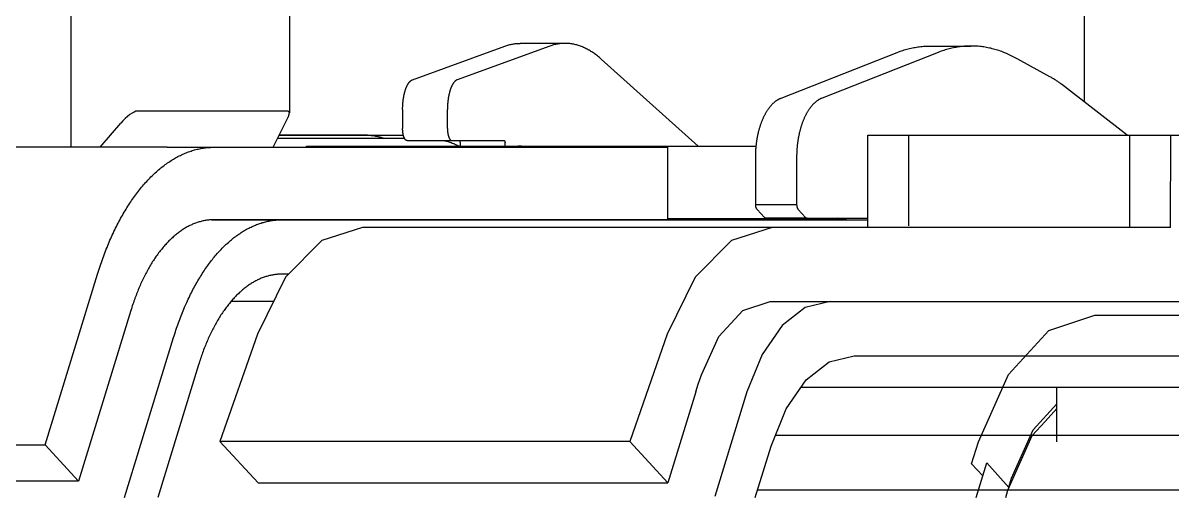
# Model space of a CAD drawing. Header units: millimetres. Extents: x 1084702 to 1166801, y 36632 to 124519.
# Drawn here: x 1098622.6 to 1098812.8, y 57850.1 to 57928.6 of the extents above; entities that cross this region are included whole.
import ezdxf

# ---------------------------------------------------------------- set-up
doc = ezdxf.new("R2010")
doc.units = ezdxf.units.MM
doc.header["$LTSCALE"] = 250
doc.linetypes.add('CENTER', pattern=[3, 2.5, -0.25, 0, -0.25])
doc.layers.get('0').update_dxf_attribs({"color": 255})

# ---------------------------------------------------------------- blocks, each defined once
blk = doc.blocks.new('PK65002M m platform_top')
at = {"linetype": 'Continuous'}
for p, q in [((-10634.74, 3521.68), (-10635.12, 3520.46)), ((-10629.85, 3521.68), (-10631.63, 3515.94)), ((-10593.3, 3521.68), (-10595.9, 3513.18)), ((-10591.91, 3504.18), (-10586.62, 3521.48)), ((-10501.14, 3499.68), (-10494.4, 3521.68)), ((-10488.9, 3521.68), (-10497.01, 3495.18)), ((-10677.52, 3520.46), (-10593.67, 3520.46)), ((-10635.12, 3520.46), (-10639.14, 3511.42)), ((-10635.27, 3519.96), (-10635.73, 3518.46)), ((-10635.2, 3520.27), (-10635.29, 3519.98)), ((-10635.29, 3519.98), (-10631.63, 3515.94)), ((-10583.43, 3504.18), (-10578.82, 3519.24)), ((-10572.52, 3512.38), (-10578.82, 3519.24)), ((-10510.98, 3519.24), (-10578.82, 3519.24)), ((-10504.67, 3512.38), (-10510.98, 3519.24)), ((-10489.93, 3490.67), (-10481.28, 3518.95)), ((-10475.77, 3512.95), (-10481.28, 3518.95)), ((-10481.28, 3518.95), (-10413.44, 3518.95)), ((-10635.73, 3518.46), (-10639.28, 3510.48)), ((-10630.96, 3518.1), (-10629.11, 3516.08)), ((-10629.11, 3516.08), (-10630.22, 3512.46)), ((-10681.54, 3511.42), (-10596.61, 3511.42)), ((-10643.23, 3512.46), (-10643.23, 3503.46)), ((-10639.14, 3511.42), (-10641.3, 3509.06)), ((-10630.22, 3512.46), (-10635.19, 3501.29)), ((-10578.71, 3494.64), (-10572.52, 3512.38)), ((-10572.52, 3512.38), (-10504.67, 3512.38)), ((-10510.87, 3494.64), (-10504.67, 3512.38)), ((-10475.77, 3512.95), (-10484.43, 3484.67)), ((-10407.93, 3512.95), (-10475.77, 3512.95)), ((-10639.28, 3510.48), (-10643.23, 3506.17)), ((-10641.3, 3509.06), (-10643.23, 3506.95)), ((-10600.87, 3503.42), (-10692.62, 3503.42)), ((-10649.13, 3503.46), (-10643.23, 3503.46)), ((-10635.19, 3501.29), (-10641.88, 3494)), ((-10609.67, 3498.18), (-10665.38, 3498.18)), ((-10515.51, 3485.19), (-10510.87, 3494.64)), ((-10641.88, 3494), (-10649.49, 3491.46)), ((-10601.56, 3490.2), (-10597.73, 3493.2)), ((-10649.49, 3491.46), (-10689.09, 3491.46)), ((-10591.21, 3490.67), (-10595.73, 3489.18)), ((-10595.73, 3489.18), (-10665.92, 3489.18)), ((-10605.68, 3489.18), (-10601.56, 3490.2)), ((-10513.56, 3489.18), (-10506.53, 3489.18)), ((-10516.02, 3484.68), (-10514.9, 3484.68)), ((-10662, 3476.98), (-10662.08, 3461.68)), ((-10662, 3476.98), (-10528.26, 3476.98)), ((-10655.29, 3476.98), (-10655.29, 3461.68)), ((-10611.93, 3476.98), (-10611.93, 3461.68)), ((-10618.71, 3476.68), (-10618.71, 3461.68)), ((-10503.31, 3475.68), (-10611.93, 3475.68)), ((-10601.87, 3475.43), (-10611.93, 3475.43)), ((-10607.5, 3475.5), (-10605.95, 3475.5)), ((-10605.95, 3475.5), (-10605.95, 3475.43)), ((-10605.95, 3475.5), (-10578.83, 3475.5)), ((-10601.87, 3475.43), (-10595.09, 3475.43)), ((-10600.4, 3473.98), (-10601.61, 3475.29)), ((-10600.41, 3475.68), (-10600.44, 3475.5)), ((-10594.82, 3475.29), (-10593.62, 3473.98)), ((-10585.22, 3475.5), (-10585.19, 3475.68)), ((-10578.83, 3475.5), (-10578.83, 3463.5)), ((-10578.83, 3475.5), (-10578.75, 3475.5)), ((-10578.75, 3463.67), (-10578.75, 3475.67)), ((-10578.75, 3475.67), (-10503.7, 3475.67)), ((-10570.71, 3475.68), (-10570.7, 3475.67)), ((-10552.1, 3475.67), (-10552.11, 3475.68)), ((-10544.69, 3475.68), (-10544.68, 3475.67)), ((-10600.14, 3465.3), (-10600.14, 3473.12)), ((-10593.36, 3473.12), (-10600.14, 3473.12)), ((-10593.36, 3473.12), (-10593.36, 3465.3)), ((-10495.92, 3463.67), (-10578.75, 3463.67)), ((-10551.87, 3463.67), (-10551.87, 3462.88)), ((-10545.57, 3463.67), (-10545.57, 3463.5)), ((-10519.46, 3463.67), (-10519.46, 3463.5)), ((-10518.99, 3463.67), (-10518.99, 3463.5)), ((-10513.49, 3463.67), (-10516.01, 3458.56)), ((-10495.92, 3463.67), (-10480.03, 3463.67)), ((-10484.87, 3463.67), (-10488.26, 3459.67)), ((-10480.03, 3463.67), (-10480.03, 3438.67)), ((-10480.03, 3463.67), (-10452.02, 3463.67)), ((-10578.83, 3463.5), (-10593.44, 3463.5)), ((-10583.83, 3463.5), (-10567.78, 3449.07)), ((-10519.46, 3463.5), (-10578.83, 3463.5)), ((-10551.76, 3462.58), (-10535.67, 3462.58)), ((-10544.45, 3462.88), (-10544.45, 3463.5)), ((-10514.22, 3462.18), (-10535.22, 3462.18)), ((-10518.99, 3463.5), (-10519.46, 3463.5)), ((-10611.93, 3461.68), (-10730.19, 3461.68)), ((-10654.86, 3461.68), (-10643.96, 3453.22)), ((-10542.34, 3460.58), (-10542.34, 3457.44)), ((-10514.47, 3461.67), (-10535.04, 3461.67)), ((-10534.92, 3457.44), (-10534.92, 3460.58)), ((-10528.86, 3461.68), (-10514.47, 3461.68)), ((-10516.19, 3438.67), (-10516.19, 3457.97)), ((-10647.79, 3456.19), (-10647.79, 3400.06)), ((-10515.89, 3457.67), (-10491.02, 3457.67)), ((-10623.59, 3447.95), (-10604.36, 3455.52)), ((-10597.57, 3455.52), (-10616.8, 3447.95)), ((-10559.27, 3446.91), (-10543.96, 3452.49)), ((-10536.54, 3452.49), (-10551.86, 3446.91)), ((-10642.06, 3452), (-10636.76, 3449.1)), ((-10622.21, 3446.9), (-10628.99, 3446.9))]:
    blk.add_line(p, q, dxfattribs=at)
for points in [[(-10595.9, 3513.18), (-10598.42, 3506.96), (-10601.72, 3502.2), (-10605.55, 3499.2), (-10609.67, 3498.18)], [(-10597.73, 3493.2), (-10594.44, 3497.96), (-10591.91, 3504.18)], [(-10583.43, 3504.18), (-10583.85, 3502.88), (-10584.39, 3501.37)], [(-10584.39, 3501.37), (-10587.24, 3494.99), (-10591.21, 3490.67)], [(-10514.9, 3484.68), (-10514.75, 3484.68), (-10514.59, 3484.68), (-10514.44, 3484.69), (-10514.28, 3484.7), (-10514.13, 3484.71), (-10513.97, 3484.73), (-10513.82, 3484.75), (-10513.66, 3484.77), (-10513.51, 3484.79), (-10513.35, 3484.82), (-10513.2, 3484.85), (-10513.05, 3484.88), (-10512.89, 3484.92), (-10512.74, 3484.96), (-10512.58, 3485), (-10512.43, 3485.04), (-10512.28, 3485.09), (-10512.12, 3485.14), (-10511.97, 3485.19), (-10511.82, 3485.25), (-10511.67, 3485.3), (-10511.52, 3485.37), (-10511.36, 3485.43), (-10511.21, 3485.5), (-10511.06, 3485.57), (-10510.91, 3485.64), (-10510.76, 3485.71), (-10510.61, 3485.79), (-10510.46, 3485.87), (-10510.31, 3485.95), (-10510.16, 3486.04), (-10510.02, 3486.13), (-10509.87, 3486.22), (-10509.72, 3486.31), (-10509.58, 3486.41), (-10509.43, 3486.51), (-10509.28, 3486.61), (-10509.14, 3486.72), (-10508.99, 3486.83), (-10508.85, 3486.94), (-10508.71, 3487.05), (-10508.56, 3487.16), (-10508.42, 3487.28), (-10508.28, 3487.4), (-10508.14, 3487.53), (-10508, 3487.65), (-10507.86, 3487.78), (-10507.72, 3487.91), (-10507.58, 3488.05), (-10507.44, 3488.18), (-10507.31, 3488.32), (-10507.17, 3488.46), (-10507.03, 3488.61), (-10506.9, 3488.75), (-10506.77, 3488.9), (-10506.63, 3489.06), (-10506.5, 3489.21), (-10506.37, 3489.37), (-10506.24, 3489.52), (-10506.11, 3489.69), (-10505.98, 3489.85), (-10505.85, 3490.02), (-10505.72, 3490.18), (-10505.6, 3490.36), (-10505.47, 3490.53), (-10505.35, 3490.7), (-10505.22, 3490.88), (-10505.1, 3491.06), (-10504.98, 3491.24), (-10504.85, 3491.43), (-10504.73, 3491.62), (-10504.62, 3491.8), (-10504.5, 3492), (-10504.38, 3492.19), (-10504.26, 3492.38), (-10504.15, 3492.58), (-10504.03, 3492.78), (-10503.92, 3492.98), (-10503.81, 3493.19), (-10503.7, 3493.4), (-10503.59, 3493.6), (-10503.48, 3493.81), (-10503.37, 3494.03), (-10503.26, 3494.24), (-10503.16, 3494.46), (-10503.05, 3494.68), (-10502.95, 3494.9), (-10502.85, 3495.12), (-10502.75, 3495.34), (-10502.65, 3495.57), (-10502.55, 3495.8), (-10502.45, 3496.03), (-10502.35, 3496.26), (-10502.26, 3496.49), (-10502.17, 3496.73), (-10502.07, 3496.96), (-10501.98, 3497.2), (-10501.89, 3497.44), (-10501.8, 3497.68), (-10501.71, 3497.93), (-10501.63, 3498.17), (-10501.54, 3498.42), (-10501.46, 3498.67), (-10501.38, 3498.92), (-10501.29, 3499.17), (-10501.21, 3499.42), (-10501.14, 3499.68)], [(-10596.1, 3476.98), (-10589.37, 3479.09), (-10583.36, 3485.19), (-10578.71, 3494.64)], [(-10497.01, 3495.18), (-10497.1, 3494.87), (-10497.2, 3494.56), (-10497.3, 3494.25), (-10497.4, 3493.95), (-10497.5, 3493.65), (-10497.6, 3493.35), (-10497.7, 3493.05), (-10497.81, 3492.75), (-10497.92, 3492.46), (-10498.03, 3492.17), (-10498.14, 3491.88), (-10498.25, 3491.59), (-10498.36, 3491.3), (-10498.47, 3491.02), (-10498.59, 3490.73), (-10498.71, 3490.45), (-10498.82, 3490.17), (-10498.94, 3489.9), (-10499.07, 3489.62), (-10499.19, 3489.35), (-10499.31, 3489.08), (-10499.44, 3488.81), (-10499.56, 3488.54), (-10499.69, 3488.28), (-10499.82, 3488.02), (-10499.95, 3487.76), (-10500.08, 3487.5), (-10500.21, 3487.24), (-10500.35, 3486.99), (-10500.48, 3486.74), (-10500.62, 3486.49), (-10500.76, 3486.25), (-10500.89, 3486), (-10501.03, 3485.76), (-10501.18, 3485.52), (-10501.32, 3485.29), (-10501.46, 3485.05), (-10501.61, 3484.82), (-10501.75, 3484.59), (-10501.9, 3484.37), (-10502.05, 3484.14), (-10502.2, 3483.92), (-10502.35, 3483.7), (-10502.5, 3483.48), (-10502.65, 3483.27), (-10502.8, 3483.06), (-10502.96, 3482.85), (-10503.11, 3482.65), (-10503.27, 3482.44), (-10503.43, 3482.24), (-10503.58, 3482.05), (-10503.74, 3481.85), (-10503.9, 3481.66), (-10504.06, 3481.47), (-10504.23, 3481.28), (-10504.39, 3481.1), (-10504.55, 3480.92), (-10504.72, 3480.74), (-10504.88, 3480.57), (-10505.05, 3480.39), (-10505.22, 3480.22), (-10505.39, 3480.06), (-10505.55, 3479.89), (-10505.72, 3479.73), (-10505.89, 3479.58), (-10506.07, 3479.42), (-10506.24, 3479.27), (-10506.41, 3479.12), (-10506.58, 3478.97), (-10506.76, 3478.83), (-10506.93, 3478.69), (-10507.11, 3478.56), (-10507.29, 3478.42), (-10507.46, 3478.29), (-10507.64, 3478.16), (-10507.82, 3478.04), (-10508, 3477.92), (-10508.18, 3477.8), (-10508.36, 3477.68), (-10508.54, 3477.57), (-10508.72, 3477.46), (-10508.9, 3477.36), (-10509.08, 3477.25), (-10509.26, 3477.16), (-10509.45, 3477.06), (-10509.63, 3476.97), (-10509.82, 3476.88), (-10510, 3476.79), (-10510.19, 3476.71), (-10510.37, 3476.62), (-10510.56, 3476.55), (-10510.74, 3476.47), (-10510.93, 3476.4), (-10511.12, 3476.34), (-10511.3, 3476.27), (-10511.49, 3476.21), (-10511.68, 3476.15), (-10511.87, 3476.1), (-10512.06, 3476.05), (-10512.24, 3476), (-10512.43, 3475.96), (-10512.62, 3475.91), (-10512.81, 3475.88), (-10513, 3475.84), (-10513.19, 3475.81), (-10513.38, 3475.78), (-10513.57, 3475.76), (-10513.76, 3475.74), (-10513.95, 3475.72), (-10514.14, 3475.7), (-10514.33, 3475.69), (-10514.52, 3475.68), (-10514.71, 3475.68), (-10514.9, 3475.68)], [(-10503.39, 3475.67), (-10503.23, 3475.68), (-10503.08, 3475.69), (-10502.92, 3475.7), (-10502.77, 3475.72), (-10502.62, 3475.74), (-10502.46, 3475.76), (-10502.31, 3475.78), (-10502.15, 3475.81), (-10502, 3475.84), (-10501.84, 3475.87), (-10501.69, 3475.91), (-10501.54, 3475.95), (-10501.38, 3475.99), (-10501.23, 3476.03), (-10501.07, 3476.08), (-10500.92, 3476.13), (-10500.77, 3476.18), (-10500.62, 3476.24), (-10500.46, 3476.29), (-10500.31, 3476.36), (-10500.16, 3476.42), (-10500.01, 3476.49), (-10499.86, 3476.56), (-10499.71, 3476.63), (-10499.56, 3476.7), (-10499.41, 3476.78), (-10499.26, 3476.86), (-10499.11, 3476.94), (-10498.96, 3477.03), (-10498.81, 3477.12), (-10498.67, 3477.21), (-10498.52, 3477.3), (-10498.37, 3477.4), (-10498.23, 3477.5), (-10498.08, 3477.6), (-10497.94, 3477.71), (-10497.79, 3477.82), (-10497.65, 3477.93), (-10497.5, 3478.04), (-10497.36, 3478.15), (-10497.22, 3478.27), (-10497.08, 3478.39), (-10496.94, 3478.52), (-10496.8, 3478.64), (-10496.66, 3478.77), (-10496.52, 3478.9), (-10496.38, 3479.04), (-10496.24, 3479.17), (-10496.1, 3479.31), (-10495.97, 3479.45), (-10495.83, 3479.6), (-10495.7, 3479.75), (-10495.56, 3479.89), (-10495.43, 3480.05), (-10495.3, 3480.2), (-10495.17, 3480.36), (-10495.04, 3480.52), (-10494.91, 3480.68), (-10494.78, 3480.84), (-10494.65, 3481.01), (-10494.52, 3481.17), (-10494.39, 3481.35), (-10494.27, 3481.52), (-10494.14, 3481.69), (-10494.02, 3481.87), (-10493.9, 3482.05), (-10493.77, 3482.23), (-10493.65, 3482.42), (-10493.53, 3482.61), (-10493.41, 3482.79), (-10493.3, 3482.99), (-10493.18, 3483.18), (-10493.06, 3483.38), (-10492.95, 3483.57), (-10492.83, 3483.77), (-10492.72, 3483.97), (-10492.61, 3484.18), (-10492.5, 3484.39), (-10492.39, 3484.59), (-10492.28, 3484.8), (-10492.17, 3485.02), (-10492.06, 3485.23), (-10491.96, 3485.45), (-10491.85, 3485.67), (-10491.75, 3485.89), (-10491.65, 3486.11), (-10491.54, 3486.33), (-10491.45, 3486.56), (-10491.35, 3486.79), (-10491.25, 3487.02), (-10491.15, 3487.25), (-10491.06, 3487.48), (-10490.96, 3487.72), (-10490.87, 3487.95), (-10490.78, 3488.19), (-10490.69, 3488.43), (-10490.6, 3488.67), (-10490.51, 3488.92), (-10490.43, 3489.16), (-10490.34, 3489.41), (-10490.26, 3489.66), (-10490.17, 3489.91), (-10490.09, 3490.16), (-10490.01, 3490.41), (-10489.93, 3490.67)], [(-10528.26, 3476.98), (-10521.52, 3479.09), (-10515.51, 3485.19)], [(-10484.43, 3484.67), (-10484.53, 3484.34), (-10484.63, 3484.01), (-10484.73, 3483.69), (-10484.84, 3483.37), (-10484.95, 3483.05), (-10485.06, 3482.73), (-10485.17, 3482.42), (-10485.28, 3482.1), (-10485.39, 3481.79), (-10485.5, 3481.48), (-10485.62, 3481.17), (-10485.74, 3480.87), (-10485.86, 3480.56), (-10485.98, 3480.26), (-10486.1, 3479.96), (-10486.22, 3479.66), (-10486.35, 3479.37), (-10486.47, 3479.07), (-10486.6, 3478.78), (-10486.73, 3478.49), (-10486.86, 3478.2), (-10486.99, 3477.92), (-10487.13, 3477.64), (-10487.26, 3477.36), (-10487.4, 3477.08), (-10487.53, 3476.8), (-10487.67, 3476.53), (-10487.81, 3476.26), (-10487.95, 3475.99), (-10488.1, 3475.72), (-10488.24, 3475.46), (-10488.38, 3475.2), (-10488.53, 3474.94), (-10488.68, 3474.68), (-10488.83, 3474.42), (-10488.98, 3474.17), (-10489.13, 3473.92), (-10489.28, 3473.68), (-10489.43, 3473.43), (-10489.59, 3473.19), (-10489.74, 3472.95), (-10489.9, 3472.72), (-10490.06, 3472.48), (-10490.22, 3472.25), (-10490.38, 3472.02), (-10490.54, 3471.8), (-10490.7, 3471.58), (-10490.86, 3471.36), (-10491.03, 3471.14), (-10491.19, 3470.92), (-10491.36, 3470.71), (-10491.53, 3470.5), (-10491.7, 3470.3), (-10491.87, 3470.1), (-10492.04, 3469.9), (-10492.21, 3469.7), (-10492.38, 3469.5), (-10492.55, 3469.31), (-10492.73, 3469.12), (-10492.9, 3468.94), (-10493.08, 3468.76), (-10493.26, 3468.58), (-10493.44, 3468.4), (-10493.61, 3468.23), (-10493.79, 3468.06), (-10493.97, 3467.89), (-10494.16, 3467.73), (-10494.34, 3467.56), (-10494.52, 3467.41), (-10494.7, 3467.25), (-10494.89, 3467.1), (-10495.07, 3466.95), (-10495.26, 3466.81), (-10495.44, 3466.66), (-10495.63, 3466.52), (-10495.82, 3466.39), (-10496.01, 3466.26), (-10496.2, 3466.13), (-10496.39, 3466), (-10496.58, 3465.88), (-10496.77, 3465.76), (-10496.96, 3465.64), (-10497.15, 3465.53), (-10497.34, 3465.42), (-10497.54, 3465.31), (-10497.73, 3465.21), (-10497.93, 3465.11), (-10498.12, 3465.01), (-10498.32, 3464.91), (-10498.51, 3464.82), (-10498.71, 3464.74), (-10498.9, 3464.65), (-10499.1, 3464.57), (-10499.3, 3464.5), (-10499.49, 3464.42), (-10499.69, 3464.35), (-10499.89, 3464.29), (-10500.09, 3464.22), (-10500.29, 3464.16), (-10500.49, 3464.11), (-10500.69, 3464.05), (-10500.89, 3464), (-10501.09, 3463.96), (-10501.29, 3463.91), (-10501.49, 3463.87), (-10501.69, 3463.84), (-10501.89, 3463.81), (-10502.09, 3463.78), (-10502.29, 3463.75), (-10502.49, 3463.73), (-10502.69, 3463.71), (-10502.89, 3463.69), (-10503.1, 3463.68), (-10503.3, 3463.67), (-10503.5, 3463.67), (-10503.7, 3463.67)], [(-10608.37, 3475.68), (-10608.35, 3475.67), (-10608.2, 3475.63), (-10608.04, 3475.6), (-10607.89, 3475.57), (-10607.74, 3475.54), (-10607.59, 3475.51)], [(-10607.59, 3475.51), (-10607.44, 3475.49), (-10607.29, 3475.47), (-10607.13, 3475.45), (-10606.98, 3475.44), (-10606.83, 3475.43)], [(-10601.61, 3475.29), (-10601.62, 3475.3), (-10601.63, 3475.31), (-10601.64, 3475.32), (-10601.65, 3475.33), (-10601.66, 3475.34), (-10601.67, 3475.35), (-10601.68, 3475.36), (-10601.69, 3475.37), (-10601.7, 3475.38), (-10601.72, 3475.38), (-10601.73, 3475.39), (-10601.74, 3475.39), (-10601.75, 3475.4), (-10601.76, 3475.41), (-10601.77, 3475.41), (-10601.79, 3475.41), (-10601.8, 3475.42), (-10601.81, 3475.42), (-10601.82, 3475.42), (-10601.83, 3475.42), (-10601.85, 3475.43), (-10601.86, 3475.43), (-10601.87, 3475.43)], [(-10595.09, 3475.43), (-10595.07, 3475.43), (-10595.06, 3475.43), (-10595.05, 3475.42), (-10595.04, 3475.42), (-10595.03, 3475.42), (-10595.01, 3475.42), (-10595, 3475.41), (-10594.99, 3475.41), (-10594.98, 3475.41), (-10594.97, 3475.4), (-10594.96, 3475.4), (-10594.94, 3475.39), (-10594.93, 3475.38), (-10594.92, 3475.38), (-10594.91, 3475.37), (-10594.9, 3475.36), (-10594.89, 3475.35), (-10594.88, 3475.34), (-10594.86, 3475.33), (-10594.85, 3475.32), (-10594.84, 3475.31), (-10594.83, 3475.3), (-10594.82, 3475.29)], [(-10503.7, 3475.67), (-10503.55, 3475.67), (-10503.39, 3475.67)], [(-10600.14, 3473.12), (-10600.14, 3473.14), (-10600.14, 3473.16), (-10600.14, 3473.19), (-10600.14, 3473.21), (-10600.14, 3473.23), (-10600.14, 3473.25), (-10600.15, 3473.28), (-10600.15, 3473.3), (-10600.15, 3473.32), (-10600.15, 3473.34), (-10600.16, 3473.36), (-10600.16, 3473.39), (-10600.16, 3473.41), (-10600.17, 3473.43), (-10600.17, 3473.45), (-10600.17, 3473.47), (-10600.18, 3473.49), (-10600.18, 3473.52), (-10600.19, 3473.54), (-10600.19, 3473.56), (-10600.2, 3473.58), (-10600.2, 3473.6), (-10600.21, 3473.62), (-10600.22, 3473.64), (-10600.22, 3473.66), (-10600.23, 3473.67), (-10600.24, 3473.69), (-10600.24, 3473.71), (-10600.25, 3473.73), (-10600.26, 3473.75), (-10600.27, 3473.77), (-10600.27, 3473.78), (-10600.28, 3473.8), (-10600.29, 3473.82), (-10600.3, 3473.83), (-10600.31, 3473.85), (-10600.32, 3473.86), (-10600.33, 3473.88), (-10600.33, 3473.89), (-10600.34, 3473.91), (-10600.35, 3473.92), (-10600.36, 3473.93), (-10600.37, 3473.95), (-10600.38, 3473.96), (-10600.39, 3473.97), (-10600.4, 3473.98)], [(-10593.62, 3473.98), (-10593.61, 3473.97), (-10593.6, 3473.96), (-10593.59, 3473.95), (-10593.58, 3473.93), (-10593.57, 3473.92), (-10593.56, 3473.91), (-10593.55, 3473.89), (-10593.54, 3473.88), (-10593.53, 3473.86), (-10593.52, 3473.85), (-10593.52, 3473.83), (-10593.51, 3473.82), (-10593.5, 3473.8), (-10593.49, 3473.78), (-10593.48, 3473.77), (-10593.47, 3473.75), (-10593.47, 3473.73), (-10593.46, 3473.71), (-10593.45, 3473.7), (-10593.45, 3473.68), (-10593.44, 3473.66), (-10593.43, 3473.64), (-10593.43, 3473.62), (-10593.42, 3473.6), (-10593.42, 3473.58), (-10593.41, 3473.56), (-10593.4, 3473.54), (-10593.4, 3473.52), (-10593.39, 3473.5), (-10593.39, 3473.47), (-10593.39, 3473.45), (-10593.38, 3473.43), (-10593.38, 3473.41), (-10593.37, 3473.39), (-10593.37, 3473.37), (-10593.37, 3473.34), (-10593.37, 3473.32), (-10593.36, 3473.3), (-10593.36, 3473.28), (-10593.36, 3473.25), (-10593.36, 3473.23), (-10593.36, 3473.21), (-10593.36, 3473.19), (-10593.36, 3473.16), (-10593.36, 3473.14), (-10593.36, 3473.12)], [(-10604.36, 3455.52), (-10604.29, 3455.54), (-10604.22, 3455.57), (-10604.16, 3455.6), (-10604.09, 3455.63), (-10604.03, 3455.67), (-10603.96, 3455.7), (-10603.89, 3455.74), (-10603.83, 3455.78), (-10603.76, 3455.82), (-10603.7, 3455.86), (-10603.64, 3455.9), (-10603.57, 3455.95), (-10603.51, 3455.99), (-10603.44, 3456.04), (-10603.38, 3456.09), (-10603.32, 3456.14), (-10603.26, 3456.19), (-10603.19, 3456.25), (-10603.13, 3456.3), (-10603.07, 3456.36), (-10603.01, 3456.42), (-10602.95, 3456.48), (-10602.89, 3456.54), (-10602.83, 3456.6), (-10602.77, 3456.66), (-10602.71, 3456.73), (-10602.65, 3456.8), (-10602.6, 3456.87), (-10602.54, 3456.93), (-10602.48, 3457.01), (-10602.43, 3457.08), (-10602.37, 3457.15), (-10602.31, 3457.23), (-10602.26, 3457.3), (-10602.21, 3457.38), (-10602.15, 3457.46), (-10602.1, 3457.54), (-10602.05, 3457.62), (-10601.99, 3457.71), (-10601.94, 3457.79), (-10601.89, 3457.88), (-10601.84, 3457.96), (-10601.79, 3458.05), (-10601.74, 3458.14), (-10601.69, 3458.23), (-10601.64, 3458.32), (-10601.6, 3458.42), (-10601.55, 3458.51), (-10601.5, 3458.61), (-10601.46, 3458.7), (-10601.41, 3458.8), (-10601.37, 3458.9), (-10601.33, 3459), (-10601.28, 3459.1), (-10601.24, 3459.2), (-10601.2, 3459.3), (-10601.16, 3459.4), (-10601.12, 3459.51), (-10601.08, 3459.61), (-10601.04, 3459.72), (-10601, 3459.83), (-10600.97, 3459.94), (-10600.93, 3460.05), (-10600.9, 3460.16), (-10600.86, 3460.27), (-10600.83, 3460.38), (-10600.79, 3460.49), (-10600.76, 3460.6), (-10600.73, 3460.72), (-10600.7, 3460.83), (-10600.67, 3460.95), (-10600.64, 3461.06), (-10600.61, 3461.18), (-10600.58, 3461.3), (-10600.56, 3461.42), (-10600.53, 3461.54), (-10600.5, 3461.66), (-10600.48, 3461.78), (-10600.46, 3461.9), (-10600.43, 3462.02), (-10600.41, 3462.14), (-10600.39, 3462.26), (-10600.37, 3462.39), (-10600.35, 3462.51), (-10600.33, 3462.63), (-10600.31, 3462.76), (-10600.3, 3462.88), (-10600.28, 3463.01), (-10600.27, 3463.13), (-10600.25, 3463.26), (-10600.24, 3463.39), (-10600.23, 3463.51), (-10600.21, 3463.64), (-10600.2, 3463.77), (-10600.19, 3463.89), (-10600.18, 3464.02), (-10600.18, 3464.15), (-10600.17, 3464.28), (-10600.16, 3464.4), (-10600.16, 3464.53), (-10600.15, 3464.66), (-10600.15, 3464.79), (-10600.14, 3464.92), (-10600.14, 3465.05), (-10600.14, 3465.18), (-10600.14, 3465.3)], [(-10593.36, 3465.3), (-10593.36, 3465.18), (-10593.36, 3465.05), (-10593.36, 3464.92), (-10593.36, 3464.79), (-10593.37, 3464.66), (-10593.37, 3464.53), (-10593.38, 3464.41), (-10593.38, 3464.28), (-10593.39, 3464.15), (-10593.4, 3464.02), (-10593.41, 3463.9), (-10593.42, 3463.77), (-10593.43, 3463.64), (-10593.44, 3463.52)], [(-10556.35, 3463.67), (-10556.25, 3463.65), (-10556.08, 3463.63), (-10555.9, 3463.61), (-10555.72, 3463.59), (-10555.54, 3463.57), (-10555.36, 3463.55), (-10555.18, 3463.54), (-10555, 3463.53), (-10554.81, 3463.52), (-10554.62, 3463.51), (-10554.43, 3463.5), (-10554.24, 3463.5), (-10554.05, 3463.5)], [(-10593.44, 3463.52), (-10593.45, 3463.39), (-10593.47, 3463.26), (-10593.48, 3463.14), (-10593.5, 3463.01), (-10593.51, 3462.89), (-10593.53, 3462.76), (-10593.55, 3462.64), (-10593.57, 3462.51), (-10593.59, 3462.39), (-10593.61, 3462.27), (-10593.63, 3462.15), (-10593.65, 3462.02), (-10593.67, 3461.9), (-10593.69, 3461.78), (-10593.72, 3461.66), (-10593.74, 3461.54), (-10593.77, 3461.42), (-10593.8, 3461.3), (-10593.83, 3461.19), (-10593.85, 3461.07), (-10593.88, 3460.95), (-10593.91, 3460.84), (-10593.94, 3460.72), (-10593.98, 3460.61), (-10594.01, 3460.49), (-10594.04, 3460.38), (-10594.08, 3460.27), (-10594.11, 3460.16), (-10594.15, 3460.05), (-10594.18, 3459.94), (-10594.22, 3459.83), (-10594.26, 3459.72), (-10594.3, 3459.62), (-10594.34, 3459.51), (-10594.38, 3459.41), (-10594.42, 3459.3), (-10594.46, 3459.2), (-10594.5, 3459.1), (-10594.54, 3459), (-10594.59, 3458.9), (-10594.63, 3458.8), (-10594.67, 3458.7), (-10594.72, 3458.61), (-10594.77, 3458.51), (-10594.81, 3458.42), (-10594.86, 3458.32), (-10594.91, 3458.23), (-10594.96, 3458.14), (-10595, 3458.05), (-10595.05, 3457.97), (-10595.1, 3457.88), (-10595.16, 3457.79), (-10595.21, 3457.71), (-10595.26, 3457.63), (-10595.31, 3457.54), (-10595.37, 3457.46), (-10595.42, 3457.38), (-10595.47, 3457.31), (-10595.53, 3457.23), (-10595.58, 3457.16), (-10595.64, 3457.08), (-10595.7, 3457.01), (-10595.75, 3456.94), (-10595.81, 3456.87), (-10595.87, 3456.8), (-10595.93, 3456.73), (-10595.98, 3456.67), (-10596.04, 3456.6), (-10596.1, 3456.54), (-10596.16, 3456.48), (-10596.22, 3456.42), (-10596.28, 3456.36), (-10596.35, 3456.3), (-10596.41, 3456.25), (-10596.47, 3456.19), (-10596.53, 3456.14), (-10596.59, 3456.09), (-10596.66, 3456.04), (-10596.72, 3455.99), (-10596.79, 3455.95), (-10596.85, 3455.9), (-10596.91, 3455.86), (-10596.98, 3455.82), (-10597.04, 3455.78), (-10597.11, 3455.74), (-10597.17, 3455.7), (-10597.24, 3455.67), (-10597.31, 3455.63), (-10597.37, 3455.6), (-10597.44, 3455.57), (-10597.51, 3455.54), (-10597.57, 3455.52)], [(-10551.76, 3462.58), (-10551.76, 3462.58), (-10551.76, 3462.58), (-10551.77, 3462.58), (-10551.77, 3462.58), (-10551.77, 3462.58), (-10551.78, 3462.58), (-10551.78, 3462.58), (-10551.78, 3462.59), (-10551.79, 3462.59), (-10551.79, 3462.59), (-10551.79, 3462.59), (-10551.8, 3462.6), (-10551.8, 3462.6), (-10551.8, 3462.6), (-10551.81, 3462.61), (-10551.81, 3462.61), (-10551.81, 3462.62), (-10551.82, 3462.62), (-10551.82, 3462.63), (-10551.82, 3462.63), (-10551.82, 3462.64), (-10551.83, 3462.64), (-10551.83, 3462.65), (-10551.83, 3462.65), (-10551.84, 3462.66), (-10551.84, 3462.67), (-10551.84, 3462.67), (-10551.84, 3462.68), (-10551.84, 3462.69), (-10551.85, 3462.7), (-10551.85, 3462.7), (-10551.85, 3462.71), (-10551.85, 3462.72), (-10551.85, 3462.73), (-10551.86, 3462.73), (-10551.86, 3462.74), (-10551.86, 3462.75), (-10551.86, 3462.76), (-10551.86, 3462.77), (-10551.86, 3462.78), (-10551.86, 3462.78), (-10551.86, 3462.79), (-10551.87, 3462.8), (-10551.87, 3462.81), (-10551.87, 3462.82), (-10551.87, 3462.83), (-10551.87, 3462.84), (-10551.87, 3462.85), (-10551.87, 3462.86), (-10551.87, 3462.87), (-10551.87, 3462.88)], [(-10544.45, 3462.88), (-10544.45, 3462.87), (-10544.45, 3462.86), (-10544.45, 3462.85), (-10544.45, 3462.84), (-10544.45, 3462.83), (-10544.45, 3462.82), (-10544.45, 3462.81), (-10544.45, 3462.8), (-10544.45, 3462.79), (-10544.45, 3462.79), (-10544.45, 3462.78), (-10544.44, 3462.77), (-10544.44, 3462.76), (-10544.44, 3462.75), (-10544.44, 3462.74), (-10544.44, 3462.73), (-10544.44, 3462.73), (-10544.44, 3462.72), (-10544.43, 3462.71), (-10544.43, 3462.7), (-10544.43, 3462.7), (-10544.43, 3462.69), (-10544.42, 3462.68), (-10544.42, 3462.67), (-10544.42, 3462.67), (-10544.42, 3462.66), (-10544.42, 3462.65), (-10544.41, 3462.65), (-10544.41, 3462.64), (-10544.41, 3462.64), (-10544.4, 3462.63), (-10544.4, 3462.63), (-10544.4, 3462.62), (-10544.4, 3462.62), (-10544.39, 3462.61), (-10544.39, 3462.61), (-10544.39, 3462.6), (-10544.38, 3462.6), (-10544.38, 3462.6), (-10544.38, 3462.59), (-10544.37, 3462.59), (-10544.37, 3462.59), (-10544.37, 3462.59), (-10544.36, 3462.58), (-10544.36, 3462.58), (-10544.36, 3462.58), (-10544.35, 3462.58), (-10544.35, 3462.58), (-10544.35, 3462.58), (-10544.34, 3462.58), (-10544.34, 3462.58)], [(-10541.93, 3462.58), (-10542, 3462.6), (-10542.19, 3462.65), (-10542.38, 3462.71), (-10542.57, 3462.77), (-10542.75, 3462.83), (-10542.94, 3462.9), (-10543.12, 3462.97), (-10543.31, 3463.04), (-10543.49, 3463.12), (-10543.68, 3463.2), (-10543.86, 3463.28), (-10544.05, 3463.36), (-10544.23, 3463.45), (-10544.32, 3463.5)], [(-10542.34, 3460.58), (-10542.34, 3460.61), (-10542.34, 3460.65), (-10542.34, 3460.69), (-10542.34, 3460.73), (-10542.34, 3460.77), (-10542.34, 3460.81), (-10542.34, 3460.85), (-10542.34, 3460.88), (-10542.35, 3460.92), (-10542.35, 3460.96), (-10542.35, 3461), (-10542.36, 3461.04), (-10542.36, 3461.07), (-10542.36, 3461.11), (-10542.37, 3461.15), (-10542.37, 3461.19), (-10542.38, 3461.22), (-10542.38, 3461.26), (-10542.39, 3461.29), (-10542.39, 3461.33), (-10542.4, 3461.37), (-10542.4, 3461.4), (-10542.41, 3461.44), (-10542.41, 3461.47), (-10542.42, 3461.51), (-10542.43, 3461.54), (-10542.44, 3461.57), (-10542.44, 3461.61), (-10542.45, 3461.64), (-10542.46, 3461.67), (-10542.47, 3461.71), (-10542.47, 3461.74), (-10542.48, 3461.77), (-10542.49, 3461.8), (-10542.5, 3461.83), (-10542.51, 3461.86), (-10542.52, 3461.89), (-10542.53, 3461.92), (-10542.54, 3461.95), (-10542.55, 3461.98), (-10542.56, 3462), (-10542.57, 3462.03), (-10542.58, 3462.06), (-10542.59, 3462.08), (-10542.6, 3462.11), (-10542.61, 3462.13), (-10542.63, 3462.16), (-10542.64, 3462.18), (-10542.65, 3462.2), (-10542.66, 3462.22), (-10542.67, 3462.25), (-10542.68, 3462.27), (-10542.7, 3462.29), (-10542.71, 3462.31), (-10542.72, 3462.33), (-10542.73, 3462.34), (-10542.75, 3462.36), (-10542.76, 3462.38), (-10542.77, 3462.4), (-10542.79, 3462.41), (-10542.8, 3462.43), (-10542.81, 3462.44), (-10542.83, 3462.45), (-10542.84, 3462.47), (-10542.86, 3462.48), (-10542.87, 3462.49), (-10542.88, 3462.5), (-10542.9, 3462.51), (-10542.91, 3462.52), (-10542.93, 3462.53), (-10542.94, 3462.54), (-10542.95, 3462.55), (-10542.97, 3462.55), (-10542.98, 3462.56), (-10543, 3462.56), (-10543.01, 3462.57), (-10543.03, 3462.57), (-10543.04, 3462.57), (-10543.06, 3462.57), (-10543.07, 3462.58), (-10543.08, 3462.58)], [(-10535.67, 3462.58), (-10535.65, 3462.58), (-10535.64, 3462.57), (-10535.62, 3462.57), (-10535.61, 3462.57), (-10535.59, 3462.57), (-10535.58, 3462.56), (-10535.57, 3462.56), (-10535.55, 3462.55), (-10535.54, 3462.55), (-10535.52, 3462.54), (-10535.51, 3462.53), (-10535.5, 3462.52), (-10535.48, 3462.51), (-10535.47, 3462.5), (-10535.45, 3462.49), (-10535.44, 3462.48), (-10535.43, 3462.47), (-10535.41, 3462.46), (-10535.4, 3462.44), (-10535.38, 3462.43), (-10535.37, 3462.41), (-10535.36, 3462.4), (-10535.34, 3462.38), (-10535.33, 3462.36), (-10535.32, 3462.35), (-10535.31, 3462.33), (-10535.29, 3462.31), (-10535.28, 3462.29), (-10535.27, 3462.27), (-10535.26, 3462.25), (-10535.24, 3462.23), (-10535.23, 3462.2), (-10535.22, 3462.18), (-10535.21, 3462.16), (-10535.2, 3462.13), (-10535.19, 3462.11), (-10535.17, 3462.08), (-10535.16, 3462.06), (-10535.15, 3462.03), (-10535.14, 3462), (-10535.13, 3461.98), (-10535.12, 3461.95), (-10535.11, 3461.92), (-10535.1, 3461.89), (-10535.09, 3461.86), (-10535.08, 3461.83), (-10535.08, 3461.8), (-10535.07, 3461.77), (-10535.06, 3461.74), (-10535.05, 3461.71), (-10535.04, 3461.68), (-10535.03, 3461.64), (-10535.03, 3461.61), (-10535.02, 3461.58), (-10535.01, 3461.54), (-10535, 3461.51), (-10535, 3461.48), (-10534.99, 3461.44), (-10534.99, 3461.41), (-10534.98, 3461.37), (-10534.97, 3461.33), (-10534.97, 3461.3), (-10534.96, 3461.26), (-10534.96, 3461.23), (-10534.95, 3461.19), (-10534.95, 3461.15), (-10534.95, 3461.11), (-10534.94, 3461.08), (-10534.94, 3461.04), (-10534.94, 3461), (-10534.93, 3460.96), (-10534.93, 3460.92), (-10534.93, 3460.89), (-10534.93, 3460.85), (-10534.92, 3460.81), (-10534.92, 3460.77), (-10534.92, 3460.73), (-10534.92, 3460.69), (-10534.92, 3460.65), (-10534.92, 3460.61), (-10534.92, 3460.58)], [(-10531.7, 3462.18), (-10531.53, 3462.12), (-10531.36, 3462.07), (-10531.19, 3462.02), (-10531.01, 3461.98), (-10530.84, 3461.94), (-10530.67, 3461.9), (-10530.49, 3461.86), (-10530.32, 3461.83), (-10530.14, 3461.8), (-10529.97, 3461.77), (-10529.79, 3461.75), (-10529.62, 3461.73), (-10529.44, 3461.71), (-10529.27, 3461.7), (-10529.09, 3461.69), (-10528.92, 3461.68)], [(-10528.92, 3461.68), (-10528.74, 3461.68), (-10528.57, 3461.67)], [(-10543.96, 3452.49), (-10543.93, 3452.5), (-10543.9, 3452.51), (-10543.87, 3452.52), (-10543.84, 3452.54), (-10543.81, 3452.55), (-10543.79, 3452.57), (-10543.76, 3452.59), (-10543.73, 3452.61), (-10543.7, 3452.63), (-10543.67, 3452.65), (-10543.65, 3452.67), (-10543.62, 3452.69), (-10543.59, 3452.72), (-10543.56, 3452.75), (-10543.54, 3452.77), (-10543.51, 3452.8), (-10543.48, 3452.83), (-10543.46, 3452.86), (-10543.43, 3452.89), (-10543.4, 3452.92), (-10543.38, 3452.96), (-10543.35, 3452.99), (-10543.33, 3453.03), (-10543.3, 3453.07), (-10543.28, 3453.1), (-10543.25, 3453.14), (-10543.23, 3453.18), (-10543.2, 3453.22), (-10543.18, 3453.27), (-10543.15, 3453.31), (-10543.13, 3453.35), (-10543.11, 3453.4), (-10543.08, 3453.44), (-10543.06, 3453.49), (-10543.04, 3453.54), (-10543.02, 3453.59), (-10542.99, 3453.64), (-10542.97, 3453.69), (-10542.95, 3453.74), (-10542.93, 3453.79), (-10542.91, 3453.84), (-10542.89, 3453.9), (-10542.87, 3453.95), (-10542.85, 3454.01), (-10542.83, 3454.07), (-10542.81, 3454.12), (-10542.79, 3454.18), (-10542.77, 3454.24), (-10542.75, 3454.3), (-10542.73, 3454.36), (-10542.72, 3454.42), (-10542.7, 3454.48), (-10542.68, 3454.55), (-10542.67, 3454.61), (-10542.65, 3454.67), (-10542.63, 3454.74), (-10542.62, 3454.8), (-10542.6, 3454.87), (-10542.59, 3454.93), (-10542.57, 3455), (-10542.56, 3455.07), (-10542.55, 3455.14), (-10542.53, 3455.21), (-10542.52, 3455.27), (-10542.51, 3455.34), (-10542.5, 3455.41), (-10542.48, 3455.49), (-10542.47, 3455.56), (-10542.46, 3455.63), (-10542.45, 3455.7), (-10542.44, 3455.77), (-10542.43, 3455.85), (-10542.42, 3455.92), (-10542.42, 3455.99), (-10542.41, 3456.07), (-10542.4, 3456.14), (-10542.39, 3456.22), (-10542.39, 3456.29), (-10542.38, 3456.37), (-10542.37, 3456.44), (-10542.37, 3456.52), (-10542.36, 3456.59), (-10542.36, 3456.67), (-10542.35, 3456.75), (-10542.35, 3456.82), (-10542.35, 3456.9), (-10542.34, 3456.98), (-10542.34, 3457.05), (-10542.34, 3457.13), (-10542.34, 3457.21), (-10542.34, 3457.29), (-10542.34, 3457.36), (-10542.34, 3457.44)], [(-10534.92, 3457.44), (-10534.92, 3457.36), (-10534.92, 3457.29), (-10534.92, 3457.21), (-10534.92, 3457.13), (-10534.92, 3457.06), (-10534.93, 3456.98), (-10534.93, 3456.9), (-10534.93, 3456.83), (-10534.94, 3456.75), (-10534.94, 3456.67), (-10534.94, 3456.6), (-10534.95, 3456.52), (-10534.96, 3456.45), (-10534.96, 3456.37), (-10534.97, 3456.3), (-10534.97, 3456.22), (-10534.98, 3456.15), (-10534.99, 3456.07), (-10535, 3456), (-10535.01, 3455.92), (-10535.02, 3455.85), (-10535.02, 3455.78), (-10535.03, 3455.71), (-10535.04, 3455.63), (-10535.06, 3455.56), (-10535.07, 3455.49), (-10535.08, 3455.42), (-10535.09, 3455.35), (-10535.1, 3455.28), (-10535.11, 3455.21), (-10535.13, 3455.14), (-10535.14, 3455.07), (-10535.16, 3455.01), (-10535.17, 3454.94), (-10535.18, 3454.87), (-10535.2, 3454.81), (-10535.21, 3454.74), (-10535.23, 3454.68), (-10535.25, 3454.61), (-10535.26, 3454.55), (-10535.28, 3454.48), (-10535.3, 3454.42), (-10535.32, 3454.36), (-10535.33, 3454.3), (-10535.35, 3454.24), (-10535.37, 3454.18), (-10535.39, 3454.12), (-10535.41, 3454.07), (-10535.43, 3454.01), (-10535.45, 3453.95), (-10535.47, 3453.9), (-10535.49, 3453.85), (-10535.51, 3453.79), (-10535.53, 3453.74), (-10535.55, 3453.69), (-10535.57, 3453.64), (-10535.6, 3453.59), (-10535.62, 3453.54), (-10535.64, 3453.49), (-10535.66, 3453.45), (-10535.69, 3453.4), (-10535.71, 3453.36), (-10535.74, 3453.31), (-10535.76, 3453.27), (-10535.78, 3453.23), (-10535.81, 3453.19), (-10535.83, 3453.15), (-10535.86, 3453.11), (-10535.88, 3453.07), (-10535.91, 3453.03), (-10535.93, 3453), (-10535.96, 3452.96), (-10535.99, 3452.93), (-10536.01, 3452.89), (-10536.04, 3452.86), (-10536.06, 3452.83), (-10536.09, 3452.8), (-10536.12, 3452.77), (-10536.15, 3452.75), (-10536.17, 3452.72), (-10536.2, 3452.7), (-10536.23, 3452.67), (-10536.26, 3452.65), (-10536.28, 3452.63), (-10536.31, 3452.61), (-10536.34, 3452.59), (-10536.37, 3452.57), (-10536.4, 3452.55), (-10536.42, 3452.54), (-10536.45, 3452.52), (-10536.48, 3452.51), (-10536.51, 3452.5), (-10536.54, 3452.49)], [(-10643.96, 3453.22), (-10643.86, 3453.15), (-10643.77, 3453.08), (-10643.67, 3453.01), (-10643.57, 3452.93), (-10643.46, 3452.86), (-10643.36, 3452.79), (-10643.25, 3452.72), (-10643.14, 3452.65), (-10643.03, 3452.57), (-10642.92, 3452.5), (-10642.8, 3452.43), (-10642.68, 3452.36), (-10642.56, 3452.29), (-10642.44, 3452.22), (-10642.31, 3452.14), (-10642.19, 3452.07), (-10642.06, 3452)], [(-10636.76, 3449.1), (-10636.54, 3448.97), (-10636.32, 3448.85), (-10636.1, 3448.73), (-10635.88, 3448.62), (-10635.65, 3448.51), (-10635.43, 3448.4), (-10635.21, 3448.29), (-10634.98, 3448.2), (-10634.76, 3448.1), (-10634.54, 3448.01), (-10634.31, 3447.92), (-10634.09, 3447.83), (-10633.86, 3447.75), (-10633.63, 3447.67), (-10633.41, 3447.6), (-10633.18, 3447.53), (-10632.95, 3447.46), (-10632.73, 3447.4), (-10632.5, 3447.34), (-10632.27, 3447.28), (-10632.04, 3447.23), (-10631.81, 3447.18), (-10631.59, 3447.14), (-10631.36, 3447.1), (-10631.13, 3447.06), (-10630.9, 3447.03), (-10630.67, 3447), (-10630.44, 3446.97), (-10630.21, 3446.95), (-10629.98, 3446.94), (-10629.75, 3446.92), (-10629.52, 3446.91), (-10629.29, 3446.9), (-10629.06, 3446.9), (-10628.99, 3446.9)], [(-10567.78, 3449.07), (-10567.63, 3448.94), (-10567.48, 3448.81), (-10567.33, 3448.68), (-10567.17, 3448.55), (-10567.02, 3448.43), (-10566.87, 3448.32), (-10566.71, 3448.2), (-10566.56, 3448.09), (-10566.4, 3447.99), (-10566.25, 3447.89), (-10566.09, 3447.79), (-10565.94, 3447.69), (-10565.78, 3447.6), (-10565.63, 3447.51), (-10565.47, 3447.42), (-10565.31, 3447.34), (-10565.16, 3447.26), (-10565, 3447.19), (-10564.84, 3447.12), (-10564.69, 3447.05), (-10564.53, 3446.99), (-10564.37, 3446.93), (-10564.21, 3446.87), (-10564.05, 3446.82), (-10563.89, 3446.77), (-10563.74, 3446.72), (-10563.58, 3446.68), (-10563.42, 3446.64), (-10563.26, 3446.61), (-10563.1, 3446.58), (-10562.94, 3446.55), (-10562.78, 3446.52), (-10562.62, 3446.5), (-10562.46, 3446.49), (-10562.3, 3446.47), (-10562.14, 3446.46), (-10561.98, 3446.46), (-10561.82, 3446.46), (-10554.38, 3446.46)], [(-10628.99, 3446.9), (-10628.83, 3446.9), (-10628.6, 3446.91), (-10628.37, 3446.91), (-10628.14, 3446.93), (-10627.91, 3446.94), (-10627.68, 3446.96), (-10627.46, 3446.98), (-10627.23, 3447.01), (-10627, 3447.04), (-10626.77, 3447.08), (-10626.54, 3447.12), (-10626.31, 3447.16), (-10626.08, 3447.2), (-10625.85, 3447.25), (-10625.63, 3447.31), (-10625.4, 3447.36), (-10625.17, 3447.42), (-10624.94, 3447.49), (-10624.72, 3447.56), (-10624.49, 3447.63), (-10624.26, 3447.7), (-10624.04, 3447.78), (-10623.81, 3447.87), (-10623.59, 3447.95)], [(-10616.8, 3447.95), (-10617.03, 3447.87), (-10617.25, 3447.78), (-10617.48, 3447.7), (-10617.71, 3447.63), (-10617.93, 3447.56), (-10618.16, 3447.49), (-10618.38, 3447.42), (-10618.61, 3447.36), (-10618.84, 3447.31), (-10619.07, 3447.25), (-10619.29, 3447.2), (-10619.52, 3447.16), (-10619.75, 3447.12), (-10619.98, 3447.08), (-10620.21, 3447.04), (-10620.44, 3447.01), (-10620.67, 3446.99), (-10620.9, 3446.96), (-10621.13, 3446.94), (-10621.35, 3446.93), (-10621.58, 3446.91), (-10621.81, 3446.91), (-10622.04, 3446.9), (-10622.21, 3446.9)], [(-10561.8, 3446.46), (-10561.66, 3446.46), (-10561.5, 3446.46), (-10561.34, 3446.47), (-10561.18, 3446.48), (-10561.02, 3446.5), (-10560.86, 3446.52), (-10560.7, 3446.54), (-10560.54, 3446.57), (-10560.39, 3446.6), (-10560.23, 3446.63), (-10560.07, 3446.67), (-10559.91, 3446.71), (-10559.75, 3446.76), (-10559.59, 3446.81), (-10559.43, 3446.86), (-10559.27, 3446.91)], [(-10551.86, 3446.91), (-10552.01, 3446.86), (-10552.17, 3446.81), (-10552.33, 3446.76), (-10552.49, 3446.71), (-10552.65, 3446.67), (-10552.81, 3446.63), (-10552.97, 3446.6), (-10553.12, 3446.57), (-10553.28, 3446.54), (-10553.44, 3446.52), (-10553.6, 3446.5), (-10553.76, 3446.48), (-10553.92, 3446.47), (-10554.08, 3446.46), (-10554.24, 3446.46), (-10554.38, 3446.46)]]:
    blk.add_lwpolyline(points, dxfattribs=at)
for centre, start_param, end_param in [((-10514.19, 3459.67), 2.438052, 3.420845), ((-10489.32, 3459.67), -2.86234, -1.291544)]:
    blk.add_ellipse(centre, major_axis=(1.92, 1.92), ratio=0.286745, start_param=start_param, end_param=end_param, dxfattribs=at)
blk = doc.blocks.new('1-deck_B4_1')
at = {"linetype": 'CENTER', "rotation": 180}
blk.add_blockref('PK65002M m platform_top', (70387.47, 26963.11), dxfattribs=at)

msp = doc.modelspace()

# ---------------------------------------------------------------- block references
msp.add_blockref('1-deck_B4_1', (1017763.01, 34408.58))

doc.saveas('drawing.dxf')
